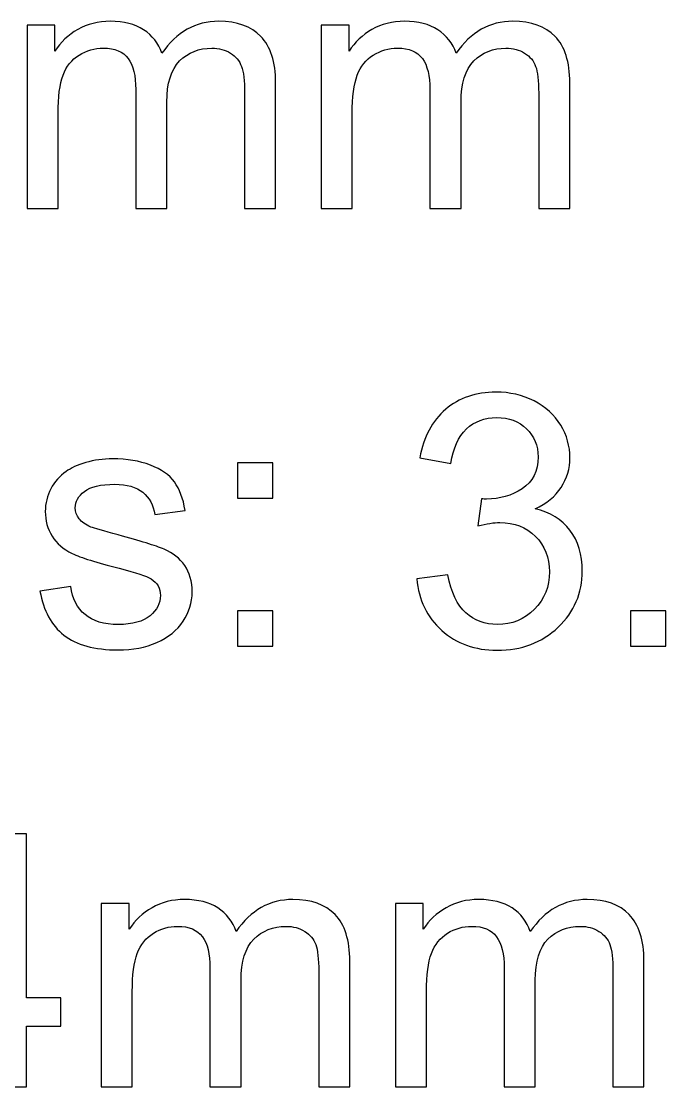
# Model space of a CAD drawing. Header units: millimetres. Extents: x -284 to 247, y -404 to 405.
# Drawn here: x -244.79 to -237.07, y -388.16 to -375.39 of the extents above; entities that cross this region are included whole.
import ezdxf

# ---------------------------------------------------------------- set-up
doc = ezdxf.new("R2010")
doc.units = ezdxf.units.MM
doc.header["$MEASUREMENT"] = 0
doc.layers.add('Layer 1', color=7, linetype='Continuous')

msp = doc.modelspace()

# ---------------------------------------------------------------- linework, layer by layer
at = {"layer": 'Layer 1'}
for points, knots in [([(-244.726, -377.6338), (-244.726, -377.6338), (-244.726, -375.4367), (-244.726, -375.4367), (-244.726, -375.4367), (-244.726, -375.4367), (-244.3916, -375.4367), (-244.3916, -375.4367), (-244.3916, -375.4367), (-244.3916, -375.4367), (-244.3916, -375.7472), (-244.3916, -375.7472), (-244.3916, -375.7472), (-244.3231, -375.6399), (-244.2314, -375.5531), (-244.1171, -375.4882), (-244.1171, -375.4882), (-244.0028, -375.4226), (-243.873, -375.3902), (-243.7269, -375.3902), (-243.7269, -375.3902), (-243.5647, -375.3902), (-243.4313, -375.424), (-243.3276, -375.491), (-243.3276, -375.491), (-243.2239, -375.5588), (-243.1505, -375.6526), (-243.1082, -375.774), (-243.1082, -375.774), (-242.9332, -375.5179), (-242.7067, -375.3902), (-242.4273, -375.3902), (-242.4273, -375.3902), (-242.2086, -375.3902), (-242.04, -375.4501), (-241.9229, -375.5708), (-241.9229, -375.5708), (-241.805, -375.6914), (-241.7458, -375.877), (-241.7458, -376.1275), (-241.7458, -376.1275), (-241.7458, -376.1275), (-241.7458, -377.6338), (-241.7458, -377.6338), (-241.7458, -377.6338), (-241.7458, -377.6338), (-242.1183, -377.6338), (-242.1183, -377.6338), (-242.1183, -377.6338), (-242.1183, -377.6338), (-242.1183, -376.2509), (-242.1183, -376.2509), (-242.1183, -376.2509), (-242.1183, -376.1028), (-242.131, -375.9955), (-242.155, -375.9299), (-242.155, -375.9299), (-242.179, -375.8643), (-242.2227, -375.8121), (-242.2869, -375.7719), (-242.2869, -375.7719), (-242.3504, -375.7316), (-242.4252, -375.7119), (-242.5106, -375.7119), (-242.5106, -375.7119), (-242.6658, -375.7119), (-242.7942, -375.7634), (-242.8965, -375.8657), (-242.8965, -375.8657), (-242.9988, -375.9687), (-243.0496, -376.1331), (-243.0496, -376.3589), (-243.0496, -376.3589), (-243.0496, -376.3589), (-243.0496, -377.6338), (-243.0496, -377.6338), (-243.0496, -377.6338), (-243.0496, -377.6338), (-243.4221, -377.6338), (-243.4221, -377.6338), (-243.4221, -377.6338), (-243.4221, -377.6338), (-243.4221, -376.2079), (-243.4221, -376.2079), (-243.4221, -376.2079), (-243.4221, -376.0428), (-243.4525, -375.9186), (-243.5132, -375.8361), (-243.5132, -375.8361), (-243.5738, -375.7535), (-243.6733, -375.7119), (-243.8109, -375.7119), (-243.8109, -375.7119), (-243.9153, -375.7119), (-244.012, -375.7394), (-244.1009, -375.7944), (-244.1009, -375.7944), (-244.1898, -375.8495), (-244.254, -375.9299), (-244.2942, -376.0364), (-244.2942, -376.0364), (-244.3337, -376.1423), (-244.3535, -376.2954), (-244.3535, -376.495), (-244.3535, -376.495), (-244.3535, -376.495), (-244.3535, -377.6338), (-244.3535, -377.6338), (-244.3535, -377.6338), (-244.3535, -377.6338), (-244.726, -377.6338), (-244.726, -377.6338)], [0, 0, 0, 0, 0.0344828, 0.0344828, 0.0344828, 0.0344828, 0.0689655, 0.0689655, 0.0689655, 0.0689655, 0.1034483, 0.1034483, 0.1034483, 0.1034483, 0.137931, 0.137931, 0.137931, 0.137931, 0.1724138, 0.1724138, 0.1724138, 0.1724138, 0.2068966, 0.2068966, 0.2068966, 0.2068966, 0.2413793, 0.2413793, 0.2413793, 0.2413793, 0.2758621, 0.2758621, 0.2758621, 0.2758621, 0.3103448, 0.3103448, 0.3103448, 0.3103448, 0.3448276, 0.3448276, 0.3448276, 0.3448276, 0.3793103, 0.3793103, 0.3793103, 0.3793103, 0.4137931, 0.4137931, 0.4137931, 0.4137931, 0.4482759, 0.4482759, 0.4482759, 0.4482759, 0.4827586, 0.4827586, 0.4827586, 0.4827586, 0.5172414, 0.5172414, 0.5172414, 0.5172414, 0.5517241, 0.5517241, 0.5517241, 0.5517241, 0.5862069, 0.5862069, 0.5862069, 0.5862069, 0.6206897, 0.6206897, 0.6206897, 0.6206897, 0.6551724, 0.6551724, 0.6551724, 0.6551724, 0.6896552, 0.6896552, 0.6896552, 0.6896552, 0.7241379, 0.7241379, 0.7241379, 0.7241379, 0.7586207, 0.7586207, 0.7586207, 0.7586207, 0.7931034, 0.7931034, 0.7931034, 0.7931034, 0.8275862, 0.8275862, 0.8275862, 0.8275862, 0.862069, 0.862069, 0.862069, 0.862069, 0.8965517, 0.8965517, 0.8965517, 0.8965517, 0.9310345, 0.9310345, 0.9310345, 0.9310345, 1, 1, 1, 1]), ([(-241.1997, -377.6338), (-241.1997, -377.6338), (-241.1997, -375.4367), (-241.1997, -375.4367), (-241.1997, -375.4367), (-241.1997, -375.4367), (-240.8653, -375.4367), (-240.8653, -375.4367), (-240.8653, -375.4367), (-240.8653, -375.4367), (-240.8653, -375.7472), (-240.8653, -375.7472), (-240.8653, -375.7472), (-240.7968, -375.6399), (-240.7051, -375.5531), (-240.5908, -375.4882), (-240.5908, -375.4882), (-240.4765, -375.4226), (-240.3467, -375.3902), (-240.2006, -375.3902), (-240.2006, -375.3902), (-240.0384, -375.3902), (-239.905, -375.424), (-239.8013, -375.491), (-239.8013, -375.491), (-239.6976, -375.5588), (-239.6242, -375.6526), (-239.5819, -375.774), (-239.5819, -375.774), (-239.4069, -375.5179), (-239.1804, -375.3902), (-238.901, -375.3902), (-238.901, -375.3902), (-238.6823, -375.3902), (-238.5137, -375.4501), (-238.3966, -375.5708), (-238.3966, -375.5708), (-238.2787, -375.6914), (-238.2195, -375.877), (-238.2195, -376.1275), (-238.2195, -376.1275), (-238.2195, -376.1275), (-238.2195, -377.6338), (-238.2195, -377.6338), (-238.2195, -377.6338), (-238.2195, -377.6338), (-238.592, -377.6338), (-238.592, -377.6338), (-238.592, -377.6338), (-238.592, -377.6338), (-238.592, -376.2509), (-238.592, -376.2509), (-238.592, -376.2509), (-238.592, -376.1028), (-238.6047, -375.9955), (-238.6287, -375.9299), (-238.6287, -375.9299), (-238.6527, -375.8643), (-238.6964, -375.8121), (-238.7606, -375.7719), (-238.7606, -375.7719), (-238.8241, -375.7316), (-238.8989, -375.7119), (-238.9843, -375.7119), (-238.9843, -375.7119), (-239.1395, -375.7119), (-239.2679, -375.7634), (-239.3702, -375.8657), (-239.3702, -375.8657), (-239.4725, -375.9687), (-239.5233, -376.1331), (-239.5233, -376.3589), (-239.5233, -376.3589), (-239.5233, -376.3589), (-239.5233, -377.6338), (-239.5233, -377.6338), (-239.5233, -377.6338), (-239.5233, -377.6338), (-239.8958, -377.6338), (-239.8958, -377.6338), (-239.8958, -377.6338), (-239.8958, -377.6338), (-239.8958, -376.2079), (-239.8958, -376.2079), (-239.8958, -376.2079), (-239.8958, -376.0428), (-239.9262, -375.9186), (-239.9869, -375.8361), (-239.9869, -375.8361), (-240.0475, -375.7535), (-240.147, -375.7119), (-240.2846, -375.7119), (-240.2846, -375.7119), (-240.389, -375.7119), (-240.4857, -375.7394), (-240.5746, -375.7944), (-240.5746, -375.7944), (-240.6635, -375.8495), (-240.7277, -375.9299), (-240.7679, -376.0364), (-240.7679, -376.0364), (-240.8074, -376.1423), (-240.8272, -376.2954), (-240.8272, -376.495), (-240.8272, -376.495), (-240.8272, -376.495), (-240.8272, -377.6338), (-240.8272, -377.6338), (-240.8272, -377.6338), (-240.8272, -377.6338), (-241.1997, -377.6338), (-241.1997, -377.6338)], [0, 0, 0, 0, 0.0344828, 0.0344828, 0.0344828, 0.0344828, 0.0689655, 0.0689655, 0.0689655, 0.0689655, 0.1034483, 0.1034483, 0.1034483, 0.1034483, 0.137931, 0.137931, 0.137931, 0.137931, 0.1724138, 0.1724138, 0.1724138, 0.1724138, 0.2068966, 0.2068966, 0.2068966, 0.2068966, 0.2413793, 0.2413793, 0.2413793, 0.2413793, 0.2758621, 0.2758621, 0.2758621, 0.2758621, 0.3103448, 0.3103448, 0.3103448, 0.3103448, 0.3448276, 0.3448276, 0.3448276, 0.3448276, 0.3793103, 0.3793103, 0.3793103, 0.3793103, 0.4137931, 0.4137931, 0.4137931, 0.4137931, 0.4482759, 0.4482759, 0.4482759, 0.4482759, 0.4827586, 0.4827586, 0.4827586, 0.4827586, 0.5172414, 0.5172414, 0.5172414, 0.5172414, 0.5517241, 0.5517241, 0.5517241, 0.5517241, 0.5862069, 0.5862069, 0.5862069, 0.5862069, 0.6206897, 0.6206897, 0.6206897, 0.6206897, 0.6551724, 0.6551724, 0.6551724, 0.6551724, 0.6896552, 0.6896552, 0.6896552, 0.6896552, 0.7241379, 0.7241379, 0.7241379, 0.7241379, 0.7586207, 0.7586207, 0.7586207, 0.7586207, 0.7931034, 0.7931034, 0.7931034, 0.7931034, 0.8275862, 0.8275862, 0.8275862, 0.8275862, 0.862069, 0.862069, 0.862069, 0.862069, 0.8965517, 0.8965517, 0.8965517, 0.8965517, 0.9310345, 0.9310345, 0.9310345, 0.9310345, 1, 1, 1, 1]), ([(-240.055, -382.0739), (-240.055, -382.0739), (-239.6825, -382.0231), (-239.6825, -382.0231), (-239.6825, -382.0231), (-239.6394, -382.2347), (-239.5675, -382.3871), (-239.4652, -382.4803), (-239.4652, -382.4803), (-239.3629, -382.5734), (-239.2373, -382.62), (-239.0884, -382.62), (-239.0884, -382.62), (-238.912, -382.62), (-238.7631, -382.5593), (-238.6432, -382.4379), (-238.6432, -382.4379), (-238.5233, -382.3166), (-238.4633, -382.1663), (-238.4633, -381.9871), (-238.4633, -381.9871), (-238.4633, -381.8163), (-238.519, -381.6752), (-238.6312, -381.5638), (-238.6312, -381.5638), (-238.7427, -381.453), (-238.8845, -381.3973), (-239.0574, -381.3973), (-239.0574, -381.3973), (-239.1279, -381.3973), (-239.2154, -381.4114), (-239.3205, -381.4389), (-239.3205, -381.4389), (-239.3205, -381.4389), (-239.2789, -381.1129), (-239.2789, -381.1129), (-239.2789, -381.1129), (-239.2542, -381.1157), (-239.2337, -381.1171), (-239.2189, -381.1171), (-239.2189, -381.1171), (-239.0595, -381.1171), (-238.9169, -381.0755), (-238.7892, -380.993), (-238.7892, -380.993), (-238.6622, -380.9104), (-238.5987, -380.7834), (-238.5987, -380.612), (-238.5987, -380.612), (-238.5987, -380.4758), (-238.6453, -380.3629), (-238.7377, -380.2733), (-238.7377, -380.2733), (-238.8302, -380.1837), (-238.9494, -380.1393), (-239.0955, -380.1393), (-239.0955, -380.1393), (-239.2408, -380.1393), (-239.3614, -380.1851), (-239.4581, -380.2768), (-239.4581, -380.2768), (-239.5548, -380.3686), (-239.6169, -380.5061), (-239.6444, -380.6896), (-239.6444, -380.6896), (-239.6444, -380.6896), (-240.0169, -380.6219), (-240.0169, -380.6219), (-240.0169, -380.6219), (-239.971, -380.3721), (-239.868, -380.1781), (-239.7065, -380.0405), (-239.7065, -380.0405), (-239.5456, -379.9029), (-239.3445, -379.8345), (-239.1046, -379.8345), (-239.1046, -379.8345), (-238.9395, -379.8345), (-238.7871, -379.8697), (-238.6481, -379.941), (-238.6481, -379.941), (-238.5084, -380.0116), (-238.4019, -380.1082), (-238.3285, -380.2303), (-238.3285, -380.2303), (-238.2544, -380.353), (-238.2177, -380.4829), (-238.2177, -380.6204), (-238.2177, -380.6204), (-238.2177, -380.751), (-238.253, -380.8695), (-238.3229, -380.9767), (-238.3229, -380.9767), (-238.3934, -381.084), (-238.4979, -381.1694), (-238.6354, -381.2329), (-238.6354, -381.2329), (-238.4562, -381.2738), (-238.3172, -381.3599), (-238.2177, -381.4904), (-238.2177, -381.4904), (-238.119, -381.6202), (-238.0696, -381.7839), (-238.0696, -381.9793), (-238.0696, -381.9793), (-238.0696, -382.2439), (-238.1662, -382.469), (-238.3589, -382.6531), (-238.3589, -382.6531), (-238.5522, -382.8373), (-238.7963, -382.929), (-239.0912, -382.929), (-239.0912, -382.929), (-239.3572, -382.929), (-239.578, -382.8493), (-239.7537, -382.6905), (-239.7537, -382.6905), (-239.9301, -382.5318), (-240.0303, -382.3265), (-240.055, -382.0739)], [0, 0, 0, 0, 0.0322581, 0.0322581, 0.0322581, 0.0322581, 0.0645161, 0.0645161, 0.0645161, 0.0645161, 0.0967742, 0.0967742, 0.0967742, 0.0967742, 0.1290323, 0.1290323, 0.1290323, 0.1290323, 0.1612903, 0.1612903, 0.1612903, 0.1612903, 0.1935484, 0.1935484, 0.1935484, 0.1935484, 0.2258065, 0.2258065, 0.2258065, 0.2258065, 0.2580645, 0.2580645, 0.2580645, 0.2580645, 0.2903226, 0.2903226, 0.2903226, 0.2903226, 0.3225806, 0.3225806, 0.3225806, 0.3225806, 0.3548387, 0.3548387, 0.3548387, 0.3548387, 0.3870968, 0.3870968, 0.3870968, 0.3870968, 0.4193548, 0.4193548, 0.4193548, 0.4193548, 0.4516129, 0.4516129, 0.4516129, 0.4516129, 0.483871, 0.483871, 0.483871, 0.483871, 0.516129, 0.516129, 0.516129, 0.516129, 0.5483871, 0.5483871, 0.5483871, 0.5483871, 0.5806452, 0.5806452, 0.5806452, 0.5806452, 0.6129032, 0.6129032, 0.6129032, 0.6129032, 0.6451613, 0.6451613, 0.6451613, 0.6451613, 0.6774194, 0.6774194, 0.6774194, 0.6774194, 0.7096774, 0.7096774, 0.7096774, 0.7096774, 0.7419355, 0.7419355, 0.7419355, 0.7419355, 0.7741935, 0.7741935, 0.7741935, 0.7741935, 0.8064516, 0.8064516, 0.8064516, 0.8064516, 0.8387097, 0.8387097, 0.8387097, 0.8387097, 0.8709677, 0.8709677, 0.8709677, 0.8709677, 0.9032258, 0.9032258, 0.9032258, 0.9032258, 0.9354839, 0.9354839, 0.9354839, 0.9354839, 1, 1, 1, 1]), ([(-244.5707, -382.222), (-244.5707, -382.222), (-244.2024, -382.1628), (-244.2024, -382.1628), (-244.2024, -382.1628), (-244.1819, -382.3102), (-244.1241, -382.4231), (-244.0295, -382.5021), (-244.0295, -382.5021), (-243.935, -382.5805), (-243.8023, -382.62), (-243.633, -382.62), (-243.633, -382.62), (-243.4615, -382.62), (-243.3345, -382.5854), (-243.2513, -382.5155), (-243.2513, -382.5155), (-243.1687, -382.4464), (-243.1271, -382.3646), (-243.1271, -382.2707), (-243.1271, -382.2707), (-243.1271, -382.1868), (-243.1645, -382.1204), (-243.2386, -382.0725), (-243.2386, -382.0725), (-243.2908, -382.0393), (-243.4178, -381.9977), (-243.6196, -381.9462), (-243.6196, -381.9462), (-243.8919, -381.8777), (-244.0803, -381.8185), (-244.1861, -381.7684), (-244.1861, -381.7684), (-244.2913, -381.7176), (-244.371, -381.6484), (-244.4253, -381.5595), (-244.4253, -381.5595), (-244.4797, -381.4713), (-244.5072, -381.3733), (-244.5072, -381.266), (-244.5072, -381.266), (-244.5072, -381.1679), (-244.4846, -381.0776), (-244.4401, -380.9944), (-244.4401, -380.9944), (-244.395, -380.9111), (-244.3343, -380.842), (-244.2574, -380.7869), (-244.2574, -380.7869), (-244.1995, -380.7446), (-244.1205, -380.7086), (-244.021, -380.679), (-244.021, -380.679), (-243.9209, -380.6494), (-243.8143, -380.6346), (-243.7, -380.6346), (-243.7, -380.6346), (-243.5279, -380.6346), (-243.3769, -380.6592), (-243.2471, -380.7093), (-243.2471, -380.7093), (-243.1165, -380.7587), (-243.0206, -380.8265), (-242.9585, -380.9111), (-242.9585, -380.9111), (-242.8971, -380.9965), (-242.8541, -381.1101), (-242.8308, -381.2526), (-242.8308, -381.2526), (-242.8308, -381.2526), (-243.1948, -381.3034), (-243.1948, -381.3034), (-243.1948, -381.3034), (-243.2111, -381.1891), (-243.2591, -381.0995), (-243.3381, -381.0353), (-243.3381, -381.0353), (-243.4171, -380.9711), (-243.5286, -380.9393), (-243.6732, -380.9393), (-243.6732, -380.9393), (-243.8432, -380.9393), (-243.9653, -380.9676), (-244.038, -381.024), (-244.038, -381.024), (-244.1106, -381.0805), (-244.1473, -381.1468), (-244.1473, -381.2223), (-244.1473, -381.2223), (-244.1473, -381.2703), (-244.1325, -381.314), (-244.1022, -381.3528), (-244.1022, -381.3528), (-244.0718, -381.3923), (-244.0246, -381.4255), (-243.9597, -381.4516), (-243.9597, -381.4516), (-243.9223, -381.4657), (-243.8136, -381.4974), (-243.6316, -381.5468), (-243.6316, -381.5468), (-243.3691, -381.6167), (-243.1857, -381.6745), (-243.0813, -381.719), (-243.0813, -381.719), (-242.9768, -381.7634), (-242.895, -381.829), (-242.8357, -381.9137), (-242.8357, -381.9137), (-242.7757, -381.9991), (-242.7461, -382.1049), (-242.7461, -382.2319), (-242.7461, -382.2319), (-242.7461, -382.3554), (-242.7821, -382.4718), (-242.8548, -382.5812), (-242.8548, -382.5812), (-242.9274, -382.6905), (-243.0319, -382.7752), (-243.168, -382.8352), (-243.168, -382.8352), (-243.3049, -382.8951), (-243.4594, -382.9248), (-243.6316, -382.9248), (-243.6316, -382.9248), (-243.9166, -382.9248), (-244.1346, -382.8655), (-244.2842, -382.7477), (-244.2842, -382.7477), (-244.4338, -382.6291), (-244.529, -382.4542), (-244.5707, -382.222)], [0, 0, 0, 0, 0.0294118, 0.0294118, 0.0294118, 0.0294118, 0.0588235, 0.0588235, 0.0588235, 0.0588235, 0.0882353, 0.0882353, 0.0882353, 0.0882353, 0.1176471, 0.1176471, 0.1176471, 0.1176471, 0.1470588, 0.1470588, 0.1470588, 0.1470588, 0.1764706, 0.1764706, 0.1764706, 0.1764706, 0.2058824, 0.2058824, 0.2058824, 0.2058824, 0.2352941, 0.2352941, 0.2352941, 0.2352941, 0.2647059, 0.2647059, 0.2647059, 0.2647059, 0.2941176, 0.2941176, 0.2941176, 0.2941176, 0.3235294, 0.3235294, 0.3235294, 0.3235294, 0.3529412, 0.3529412, 0.3529412, 0.3529412, 0.3823529, 0.3823529, 0.3823529, 0.3823529, 0.4117647, 0.4117647, 0.4117647, 0.4117647, 0.4411765, 0.4411765, 0.4411765, 0.4411765, 0.4705882, 0.4705882, 0.4705882, 0.4705882, 0.5, 0.5, 0.5, 0.5, 0.5294118, 0.5294118, 0.5294118, 0.5294118, 0.5588235, 0.5588235, 0.5588235, 0.5588235, 0.5882353, 0.5882353, 0.5882353, 0.5882353, 0.6176471, 0.6176471, 0.6176471, 0.6176471, 0.6470588, 0.6470588, 0.6470588, 0.6470588, 0.6764706, 0.6764706, 0.6764706, 0.6764706, 0.7058824, 0.7058824, 0.7058824, 0.7058824, 0.7352941, 0.7352941, 0.7352941, 0.7352941, 0.7647059, 0.7647059, 0.7647059, 0.7647059, 0.7941176, 0.7941176, 0.7941176, 0.7941176, 0.8235294, 0.8235294, 0.8235294, 0.8235294, 0.8529412, 0.8529412, 0.8529412, 0.8529412, 0.8823529, 0.8823529, 0.8823529, 0.8823529, 0.9117647, 0.9117647, 0.9117647, 0.9117647, 0.9411765, 0.9411765, 0.9411765, 0.9411765, 1, 1, 1, 1]), ([(-242.2042, -381.1044), (-242.2042, -381.1044), (-242.2042, -380.6811), (-242.2042, -380.6811), (-242.2042, -380.6811), (-242.2042, -380.6811), (-241.7809, -380.6811), (-241.7809, -380.6811), (-241.7809, -380.6811), (-241.7809, -380.6811), (-241.7809, -381.1044), (-241.7809, -381.1044), (-241.7809, -381.1044), (-241.7809, -381.1044), (-242.2042, -381.1044), (-242.2042, -381.1044)], [0, 0, 0, 0, 0.2, 0.2, 0.2, 0.2, 0.4, 0.4, 0.4, 0.4, 0.6, 0.6, 0.6, 0.6, 1, 1, 1, 1]), ([(-242.2042, -382.8782), (-242.2042, -382.8782), (-242.2042, -382.4549), (-242.2042, -382.4549), (-242.2042, -382.4549), (-242.2042, -382.4549), (-241.7809, -382.4549), (-241.7809, -382.4549), (-241.7809, -382.4549), (-241.7809, -382.4549), (-241.7809, -382.8782), (-241.7809, -382.8782), (-241.7809, -382.8782), (-241.7809, -382.8782), (-242.2042, -382.8782), (-242.2042, -382.8782)], [0, 0, 0, 0, 0.2, 0.2, 0.2, 0.2, 0.4, 0.4, 0.4, 0.4, 0.6, 0.6, 0.6, 0.6, 1, 1, 1, 1]), ([(-237.4932, -382.8782), (-237.4932, -382.8782), (-237.4932, -382.4549), (-237.4932, -382.4549), (-237.4932, -382.4549), (-237.4932, -382.4549), (-237.0698, -382.4549), (-237.0698, -382.4549), (-237.0698, -382.4549), (-237.0698, -382.4549), (-237.0698, -382.8782), (-237.0698, -382.8782), (-237.0698, -382.8782), (-237.0698, -382.8782), (-237.4932, -382.8782), (-237.4932, -382.8782)], [0, 0, 0, 0, 0.2, 0.2, 0.2, 0.2, 0.4, 0.4, 0.4, 0.4, 0.6, 0.6, 0.6, 0.6, 1, 1, 1, 1]), ([(-245.103, -388.16), (-245.103, -388.16), (-245.103, -387.4361), (-245.103, -387.4361), (-245.103, -387.4361), (-245.103, -387.4361), (-246.4196, -387.4361), (-246.4196, -387.4361), (-246.4196, -387.4361), (-246.4196, -387.4361), (-246.4196, -387.0932), (-246.4196, -387.0932), (-246.4196, -387.0932), (-246.4196, -387.0932), (-245.0353, -385.129), (-245.0353, -385.129), (-245.0353, -385.129), (-245.0353, -385.129), (-244.7305, -385.129), (-244.7305, -385.129), (-244.7305, -385.129), (-244.7305, -385.129), (-244.7305, -387.0932), (-244.7305, -387.0932), (-244.7305, -387.0932), (-244.7305, -387.0932), (-244.3199, -387.0932), (-244.3199, -387.0932), (-244.3199, -387.0932), (-244.3199, -387.0932), (-244.3199, -387.4361), (-244.3199, -387.4361), (-244.3199, -387.4361), (-244.3199, -387.4361), (-244.7305, -387.4361), (-244.7305, -387.4361), (-244.7305, -387.4361), (-244.7305, -387.4361), (-244.7305, -388.16), (-244.7305, -388.16), (-244.7305, -388.16), (-244.7305, -388.16), (-245.103, -388.16), (-245.103, -388.16)], [0, 0, 0, 0, 0.0833333, 0.0833333, 0.0833333, 0.0833333, 0.1666667, 0.1666667, 0.1666667, 0.1666667, 0.25, 0.25, 0.25, 0.25, 0.3333333, 0.3333333, 0.3333333, 0.3333333, 0.4166667, 0.4166667, 0.4166667, 0.4166667, 0.5, 0.5, 0.5, 0.5, 0.5833333, 0.5833333, 0.5833333, 0.5833333, 0.6666667, 0.6666667, 0.6666667, 0.6666667, 0.75, 0.75, 0.75, 0.75, 0.8333333, 0.8333333, 0.8333333, 0.8333333, 1, 1, 1, 1]), ([(-243.8366, -388.16), (-243.8366, -388.16), (-243.8366, -385.9629), (-243.8366, -385.9629), (-243.8366, -385.9629), (-243.8366, -385.9629), (-243.5022, -385.9629), (-243.5022, -385.9629), (-243.5022, -385.9629), (-243.5022, -385.9629), (-243.5022, -386.2734), (-243.5022, -386.2734), (-243.5022, -386.2734), (-243.4337, -386.1661), (-243.342, -386.0793), (-243.2277, -386.0144), (-243.2277, -386.0144), (-243.1134, -385.9488), (-242.9836, -385.9164), (-242.8375, -385.9164), (-242.8375, -385.9164), (-242.6753, -385.9164), (-242.5419, -385.9502), (-242.4382, -386.0172), (-242.4382, -386.0172), (-242.3345, -386.085), (-242.2611, -386.1788), (-242.2188, -386.3002), (-242.2188, -386.3002), (-242.0438, -386.0441), (-241.8173, -385.9164), (-241.5379, -385.9164), (-241.5379, -385.9164), (-241.3192, -385.9164), (-241.1506, -385.9763), (-241.0335, -386.097), (-241.0335, -386.097), (-240.9156, -386.2176), (-240.8564, -386.4032), (-240.8564, -386.6537), (-240.8564, -386.6537), (-240.8564, -386.6537), (-240.8564, -388.16), (-240.8564, -388.16), (-240.8564, -388.16), (-240.8564, -388.16), (-241.2289, -388.16), (-241.2289, -388.16), (-241.2289, -388.16), (-241.2289, -388.16), (-241.2289, -386.7771), (-241.2289, -386.7771), (-241.2289, -386.7771), (-241.2289, -386.629), (-241.2416, -386.5217), (-241.2656, -386.4561), (-241.2656, -386.4561), (-241.2896, -386.3905), (-241.3333, -386.3383), (-241.3975, -386.2981), (-241.3975, -386.2981), (-241.461, -386.2578), (-241.5358, -386.2381), (-241.6212, -386.2381), (-241.6212, -386.2381), (-241.7764, -386.2381), (-241.9048, -386.2896), (-242.0071, -386.3919), (-242.0071, -386.3919), (-242.1094, -386.4949), (-242.1602, -386.6593), (-242.1602, -386.8851), (-242.1602, -386.8851), (-242.1602, -386.8851), (-242.1602, -388.16), (-242.1602, -388.16), (-242.1602, -388.16), (-242.1602, -388.16), (-242.5327, -388.16), (-242.5327, -388.16), (-242.5327, -388.16), (-242.5327, -388.16), (-242.5327, -386.7341), (-242.5327, -386.7341), (-242.5327, -386.7341), (-242.5327, -386.569), (-242.5631, -386.4448), (-242.6238, -386.3623), (-242.6238, -386.3623), (-242.6844, -386.2797), (-242.7839, -386.2381), (-242.9215, -386.2381), (-242.9215, -386.2381), (-243.0259, -386.2381), (-243.1226, -386.2656), (-243.2115, -386.3206), (-243.2115, -386.3206), (-243.3004, -386.3757), (-243.3646, -386.4561), (-243.4048, -386.5626), (-243.4048, -386.5626), (-243.4443, -386.6685), (-243.4641, -386.8216), (-243.4641, -387.0212), (-243.4641, -387.0212), (-243.4641, -387.0212), (-243.4641, -388.16), (-243.4641, -388.16), (-243.4641, -388.16), (-243.4641, -388.16), (-243.8366, -388.16), (-243.8366, -388.16)], [0, 0, 0, 0, 0.0344828, 0.0344828, 0.0344828, 0.0344828, 0.0689655, 0.0689655, 0.0689655, 0.0689655, 0.1034483, 0.1034483, 0.1034483, 0.1034483, 0.137931, 0.137931, 0.137931, 0.137931, 0.1724138, 0.1724138, 0.1724138, 0.1724138, 0.2068966, 0.2068966, 0.2068966, 0.2068966, 0.2413793, 0.2413793, 0.2413793, 0.2413793, 0.2758621, 0.2758621, 0.2758621, 0.2758621, 0.3103448, 0.3103448, 0.3103448, 0.3103448, 0.3448276, 0.3448276, 0.3448276, 0.3448276, 0.3793103, 0.3793103, 0.3793103, 0.3793103, 0.4137931, 0.4137931, 0.4137931, 0.4137931, 0.4482759, 0.4482759, 0.4482759, 0.4482759, 0.4827586, 0.4827586, 0.4827586, 0.4827586, 0.5172414, 0.5172414, 0.5172414, 0.5172414, 0.5517241, 0.5517241, 0.5517241, 0.5517241, 0.5862069, 0.5862069, 0.5862069, 0.5862069, 0.6206897, 0.6206897, 0.6206897, 0.6206897, 0.6551724, 0.6551724, 0.6551724, 0.6551724, 0.6896552, 0.6896552, 0.6896552, 0.6896552, 0.7241379, 0.7241379, 0.7241379, 0.7241379, 0.7586207, 0.7586207, 0.7586207, 0.7586207, 0.7931034, 0.7931034, 0.7931034, 0.7931034, 0.8275862, 0.8275862, 0.8275862, 0.8275862, 0.862069, 0.862069, 0.862069, 0.862069, 0.8965517, 0.8965517, 0.8965517, 0.8965517, 0.9310345, 0.9310345, 0.9310345, 0.9310345, 1, 1, 1, 1]), ([(-240.3103, -388.16), (-240.3103, -388.16), (-240.3103, -385.9629), (-240.3103, -385.9629), (-240.3103, -385.9629), (-240.3103, -385.9629), (-239.9759, -385.9629), (-239.9759, -385.9629), (-239.9759, -385.9629), (-239.9759, -385.9629), (-239.9759, -386.2734), (-239.9759, -386.2734), (-239.9759, -386.2734), (-239.9074, -386.1661), (-239.8157, -386.0793), (-239.7014, -386.0144), (-239.7014, -386.0144), (-239.5871, -385.9488), (-239.4573, -385.9164), (-239.3112, -385.9164), (-239.3112, -385.9164), (-239.149, -385.9164), (-239.0156, -385.9502), (-238.9119, -386.0172), (-238.9119, -386.0172), (-238.8082, -386.085), (-238.7348, -386.1788), (-238.6925, -386.3002), (-238.6925, -386.3002), (-238.5175, -386.0441), (-238.291, -385.9164), (-238.0116, -385.9164), (-238.0116, -385.9164), (-237.7929, -385.9164), (-237.6243, -385.9763), (-237.5072, -386.097), (-237.5072, -386.097), (-237.3893, -386.2176), (-237.3301, -386.4032), (-237.3301, -386.6537), (-237.3301, -386.6537), (-237.3301, -386.6537), (-237.3301, -388.16), (-237.3301, -388.16), (-237.3301, -388.16), (-237.3301, -388.16), (-237.7026, -388.16), (-237.7026, -388.16), (-237.7026, -388.16), (-237.7026, -388.16), (-237.7026, -386.7771), (-237.7026, -386.7771), (-237.7026, -386.7771), (-237.7026, -386.629), (-237.7153, -386.5217), (-237.7393, -386.4561), (-237.7393, -386.4561), (-237.7633, -386.3905), (-237.807, -386.3383), (-237.8712, -386.2981), (-237.8712, -386.2981), (-237.9347, -386.2578), (-238.0095, -386.2381), (-238.0949, -386.2381), (-238.0949, -386.2381), (-238.2501, -386.2381), (-238.3785, -386.2896), (-238.4808, -386.3919), (-238.4808, -386.3919), (-238.5831, -386.4949), (-238.6339, -386.6593), (-238.6339, -386.8851), (-238.6339, -386.8851), (-238.6339, -386.8851), (-238.6339, -388.16), (-238.6339, -388.16), (-238.6339, -388.16), (-238.6339, -388.16), (-239.0064, -388.16), (-239.0064, -388.16), (-239.0064, -388.16), (-239.0064, -388.16), (-239.0064, -386.7341), (-239.0064, -386.7341), (-239.0064, -386.7341), (-239.0064, -386.569), (-239.0368, -386.4448), (-239.0975, -386.3623), (-239.0975, -386.3623), (-239.1581, -386.2797), (-239.2576, -386.2381), (-239.3952, -386.2381), (-239.3952, -386.2381), (-239.4996, -386.2381), (-239.5963, -386.2656), (-239.6852, -386.3206), (-239.6852, -386.3206), (-239.7741, -386.3757), (-239.8383, -386.4561), (-239.8785, -386.5626), (-239.8785, -386.5626), (-239.918, -386.6685), (-239.9378, -386.8216), (-239.9378, -387.0212), (-239.9378, -387.0212), (-239.9378, -387.0212), (-239.9378, -388.16), (-239.9378, -388.16), (-239.9378, -388.16), (-239.9378, -388.16), (-240.3103, -388.16), (-240.3103, -388.16)], [0, 0, 0, 0, 0.0344828, 0.0344828, 0.0344828, 0.0344828, 0.0689655, 0.0689655, 0.0689655, 0.0689655, 0.1034483, 0.1034483, 0.1034483, 0.1034483, 0.137931, 0.137931, 0.137931, 0.137931, 0.1724138, 0.1724138, 0.1724138, 0.1724138, 0.2068966, 0.2068966, 0.2068966, 0.2068966, 0.2413793, 0.2413793, 0.2413793, 0.2413793, 0.2758621, 0.2758621, 0.2758621, 0.2758621, 0.3103448, 0.3103448, 0.3103448, 0.3103448, 0.3448276, 0.3448276, 0.3448276, 0.3448276, 0.3793103, 0.3793103, 0.3793103, 0.3793103, 0.4137931, 0.4137931, 0.4137931, 0.4137931, 0.4482759, 0.4482759, 0.4482759, 0.4482759, 0.4827586, 0.4827586, 0.4827586, 0.4827586, 0.5172414, 0.5172414, 0.5172414, 0.5172414, 0.5517241, 0.5517241, 0.5517241, 0.5517241, 0.5862069, 0.5862069, 0.5862069, 0.5862069, 0.6206897, 0.6206897, 0.6206897, 0.6206897, 0.6551724, 0.6551724, 0.6551724, 0.6551724, 0.6896552, 0.6896552, 0.6896552, 0.6896552, 0.7241379, 0.7241379, 0.7241379, 0.7241379, 0.7586207, 0.7586207, 0.7586207, 0.7586207, 0.7931034, 0.7931034, 0.7931034, 0.7931034, 0.8275862, 0.8275862, 0.8275862, 0.8275862, 0.862069, 0.862069, 0.862069, 0.862069, 0.8965517, 0.8965517, 0.8965517, 0.8965517, 0.9310345, 0.9310345, 0.9310345, 0.9310345, 1, 1, 1, 1])]:
    msp.add_open_spline(points, degree=3, knots=knots, dxfattribs=at)

doc.saveas('drawing.dxf')
